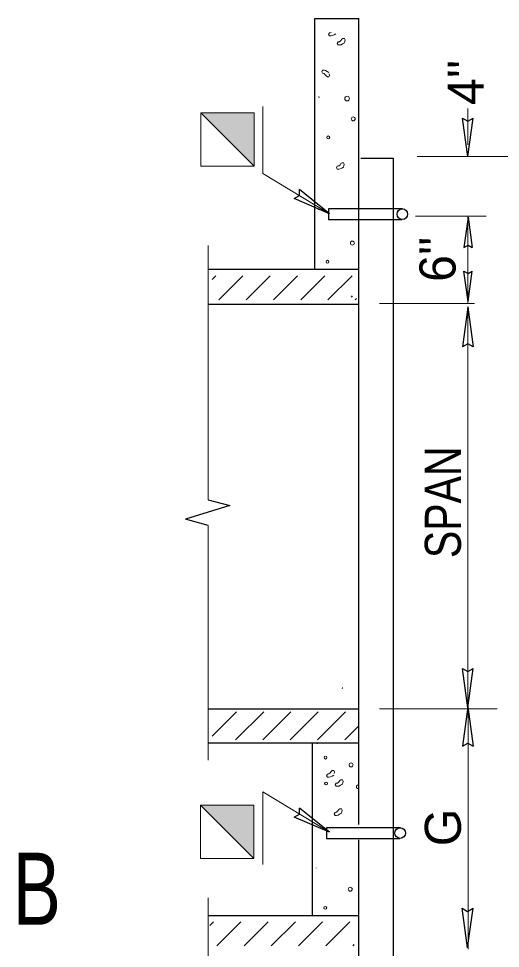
# Model space of a CAD drawing. Extents: x -48 to 160, y -10 to 186.
# Drawn here: x 72.84 to 79.31, y 25.15 to 37.63 of the extents above; entities that cross this region are included whole.
import ezdxf

# ---------------------------------------------------------------- set-up
doc = ezdxf.new("R2010")
doc.units = 0
doc.header["$LTSCALE"] = 0.19
doc.linetypes.add('LONG_DASHED', pattern=[7.5, 6, -1.5])
doc.layers.add('1', color=7, linetype='Continuous', lineweight=13)

msp = doc.modelspace()

# ---------------------------------------------------------------- hatches: boundary and pattern name
at = {"layer": '1'}
for points in [[(76.0057, 35.6495), (75.2883, 36.3668), (76.0057, 36.3668)], [(75.999, 26.3552), (75.2817, 27.0725), (75.999, 27.0725)]]:
    msp.add_hatch(color=256, dxfattribs=at).paths.add_polyline_path(points)

# ---------------------------------------------------------------- linework, layer by layer
at = {"layer": '1', "lineweight": 25}
for p, q in [((76.8161, 37.6305), (77.4078, 37.6305)), ((76.8161, 34.2655), (76.8161, 37.6305)), ((77.4078, 26.8143), (77.4078, 37.6305)), ((78.8703, 35.781), (78.8002, 36.2919)), ((78.8703, 35.781), (78.9405, 36.2919)), ((77.4371, 35.7563), (77.8735, 35.7563)), ((77.8735, 19.1763), (77.8735, 35.7563)), ((77.0138, 35.0097), (76.6131, 35.3345)), ((77.0138, 35.0097), (76.5403, 35.2144)), ((77.9949, 35.0768), (77.0374, 35.0768)), ((78.8733, 34.9667), (78.8173, 34.5579)), ((78.8733, 34.9667), (78.9295, 34.5579)), ((75.3804, 34.2655), (77.4078, 34.2655)), ((78.8733, 33.8321), (78.8173, 34.2408)), ((78.8733, 33.8321), (78.9295, 34.2408)), ((77.3083, 33.8913), (77.3249, 33.908)), ((77.36, 33.8566), (77.3767, 33.8732)), ((75.3804, 33.7997), (77.4078, 33.7997)), ((78.8699, 33.7551), (78.7971, 33.2263)), ((78.8699, 33.7551), (78.9425, 33.2263)), ((75.3842, 30.8289), (75.0818, 30.9096)), ((78.8703, 28.3796), (78.7977, 28.9081)), ((78.8703, 28.3796), (78.9431, 28.9081)), ((75.3804, 28.3678), (77.4078, 28.3678)), ((78.8703, 28.3919), (78.7977, 27.8634)), ((78.8703, 28.3919), (78.9431, 27.8634)), ((75.4392, 27.9978), (75.7666, 28.3252)), ((75.7554, 27.9482), (76.1323, 28.3252)), ((76.1212, 27.9482), (76.4979, 28.3252)), ((76.487, 27.9482), (76.8639, 28.3252)), ((76.8527, 27.9482), (77.2295, 28.3252)), ((77.2186, 27.9482), (77.4034, 28.1332)), ((75.3804, 27.9089), (77.4078, 27.9089)), ((76.7868, 25.5942), (76.7868, 27.9089)), ((77.0138, 26.7091), (76.6131, 27.0338)), ((77.0138, 26.7091), (76.5403, 26.9138)), ((77.9657, 26.7694), (77.0237, 26.7694)), ((77.4078, 22.1935), (77.4078, 26.6072)), ((75.3842, 25.5942), (77.4078, 25.5942)), ((78.8676, 25.16), (78.7949, 25.6885)), ((78.8676, 25.16), (78.9403, 25.6885)), ((77.3307, 25.1853), (77.3474, 25.202))]:
    msp.add_line(p, q, dxfattribs=at)
at = {"layer": '1'}
for p, q in [((76.1183, 36.4496), (76.1183, 35.5518)), ((78.8701, 35.9383), (78.8701, 36.426)), ((78.1917, 35.7794), (80.4466, 35.7794)), ((77.0137, 35.0095), (76.1183, 35.5518)), ((76.8665, 35.062), (76.8653, 35.0669)), ((78.1702, 34.9771), (79.1172, 34.9771)), ((78.8701, 33.8057), (78.8701, 34.9771)), ((75.3842, 31.1717), (75.3842, 34.5836)), ((75.4392, 34.1308), (75.4877, 34.1797)), ((75.5307, 33.8566), (75.8537, 34.1797)), ((75.8967, 33.8566), (76.2198, 34.1797)), ((76.2624, 33.8566), (76.5856, 34.1797)), ((76.6285, 33.8566), (76.9516, 34.1797)), ((76.994, 33.8566), (77.3173, 34.1797)), ((77.6855, 33.8057), (78.9589, 33.8057)), ((78.8701, 28.3796), (78.8701, 33.7642)), ((75.3842, 30.8289), (75.3842, 27.6764)), ((77.6871, 28.3656), (79.2629, 28.3656)), ((78.8743, 28.3366), (78.8743, 25.1412)), ((76.1183, 26.2753), (76.1183, 27.2512)), ((77.0137, 26.7088), (76.1183, 27.2512)), ((76.8372, 26.2272), (76.8361, 26.2322)), ((75.3842, 22.6621), (75.3842, 25.8301)), ((75.4099, 25.4596), (75.4585, 25.5085)), ((75.5015, 25.1853), (75.8245, 25.5085)), ((75.8674, 25.1853), (76.1906, 25.5085)), ((76.2332, 25.1853), (76.5563, 25.5085)), ((76.5992, 25.1853), (76.9223, 25.5085)), ((76.9647, 25.1853), (77.288, 25.5085))]:
    msp.add_line(p, q, dxfattribs=at)
for points in [[(77.0994, 37.4267), (77.0752, 37.4146), (77.0547, 37.4026), (77.0348, 37.3982), (77.0146, 37.3982), (77.0027, 37.4187), (77.0146, 37.4387), (77.0348, 37.4428), (77.0352, 37.4437)], [(77.2154, 37.3045), (77.1908, 37.2923), (77.1709, 37.2802), (77.1507, 37.2762), (77.1307, 37.2762), (77.1186, 37.2962), (77.1307, 37.3165), (77.1507, 37.3205), (77.1669, 37.3366), (77.1792, 37.3528), (77.1952, 37.365), (77.2154, 37.365), (77.2235, 37.3448), (77.2195, 37.3245)], [(77.2196, 37.3238), (77.2148, 37.3049), (77.2143, 37.3042)], [(77.0067, 36.9088), (76.9827, 36.9208), (76.9626, 36.9332), (76.9423, 36.937), (76.9222, 36.937), (76.91, 36.9168), (76.9222, 36.8966), (76.9423, 36.8929), (76.9582, 36.8766), (76.9704, 36.8603), (76.9866, 36.8483), (77.0067, 36.8483), (77.0147, 36.8686), (77.0108, 36.8889)], [(76.8778, 36.5668), (76.8727, 36.5858), (76.8724, 36.5862)], [(77.2042, 35.6358), (77.1799, 35.6238), (77.1599, 35.6118), (77.1397, 35.6076), (77.1194, 35.6076), (77.1074, 35.6279), (77.1194, 35.648), (77.1397, 35.6521), (77.1558, 35.6684), (77.1678, 35.6844), (77.1841, 35.6963), (77.2042, 35.6963), (77.2122, 35.6762), (77.2083, 35.6562)], [(77.2086, 35.6553), (77.2037, 35.6365), (77.2032, 35.6358)], [(77.1903, 28.6526), (77.1856, 28.6337), (77.1851, 28.633)], [(76.8486, 27.8956), (76.8434, 27.9146), (76.8432, 27.915)], [(77.0723, 27.4766), (77.0483, 27.4644), (77.0279, 27.4525), (77.0078, 27.4483), (76.9876, 27.4483), (76.9757, 27.4683), (76.9876, 27.4887), (77.0078, 27.4927), (77.0239, 27.5087), (77.036, 27.5249), (77.0523, 27.5371), (77.0723, 27.5371), (77.0806, 27.5172), (77.0765, 27.4966)], [(77.1883, 27.3543), (77.1642, 27.342), (77.1439, 27.33), (77.1238, 27.326), (77.1037, 27.326), (77.0918, 27.346), (77.1037, 27.3663), (77.1238, 27.3703), (77.14, 27.3866), (77.1523, 27.4026), (77.1683, 27.4148), (77.1883, 27.4148), (77.1965, 27.3945), (77.1927, 27.3744)], [(77.1927, 27.3735), (77.1878, 27.3547), (77.1872, 27.354)], [(77.1749, 26.9646), (77.1507, 26.9525), (77.1307, 26.9405), (77.1104, 26.9363), (77.0902, 26.9363), (77.0782, 26.9567), (77.0902, 26.9767), (77.1104, 26.9808), (77.1266, 26.9972), (77.1386, 27.0132), (77.1548, 27.0251), (77.1749, 27.0251), (77.183, 27.0049), (77.1791, 26.9849)], [(77.1793, 26.9841), (77.1745, 26.9652), (77.174, 26.9646)]]:
    msp.add_lwpolyline(points, dxfattribs=at)
at = {"layer": '1', "linetype": 'LONG_DASHED'}
for points in [[(76.0057, 35.6495), (75.2883, 36.3668), (76.0057, 36.3668)], [(75.999, 26.3552), (75.2817, 27.0725), (75.999, 27.0725)]]:
    msp.add_lwpolyline(points, close=True, dxfattribs=at)
at = {"layer": '1'}
for points in [[(76.0057, 35.6495), (76.0057, 36.3668), (75.2883, 36.3668), (75.2883, 35.6495)], [(75.999, 26.3552), (75.999, 27.0725), (75.2817, 27.0725), (75.2817, 26.3552)]]:
    msp.add_lwpolyline(points, close=True, dxfattribs=at)
at = {"layer": '1', "lineweight": 25}
for points in [[(78.8002, 36.2919), (78.8711, 36.2524), (78.9405, 36.2919)], [(76.5403, 35.2144), (76.6109, 35.2546), (76.6131, 35.3345)], [(77.076, 35.0768), (77.0018, 35.0768), (77.0018, 34.9353), (77.9867, 34.9353)], [(78.8173, 34.5579), (78.8739, 34.5895), (78.9295, 34.5579)], [(78.8173, 34.2408), (78.8739, 34.2092), (78.9295, 34.2408)], [(78.9425, 33.2263), (78.869, 33.2673), (78.7971, 33.2263)], [(75.3842, 31.1717), (75.6771, 31.0936), (75.0818, 30.9096)], [(78.7977, 28.9081), (78.8712, 28.8672), (78.9431, 28.9081)], [(78.7977, 27.8634), (78.8712, 27.9043), (78.9431, 27.8634)], [(76.5403, 26.9138), (76.6109, 26.9539), (76.6131, 27.0338)], [(77.0468, 26.7694), (76.9726, 26.7694), (76.9726, 26.6279), (77.9574, 26.6279)], [(78.7949, 25.6885), (78.8684, 25.6476), (78.9403, 25.6885)]]:
    msp.add_lwpolyline(points, dxfattribs=at)
at = {"layer": '1'}
for centre, radius in [((77.2509, 36.5569), 0.0309), ((77.3328, 36.285), 0.0267), ((76.9982, 36.0354), 0.0194), ((77.3217, 34.6166), 0.0267), ((76.9602, 27.7117), 0.0194), ((77.3035, 27.6138), 0.0267), ((76.969, 27.3641), 0.0194), ((77.2924, 25.9453), 0.0267)]:
    msp.add_circle(centre, radius, dxfattribs=at)
at = {"layer": '1', "lineweight": 25}
for centre in [(77.9921, 35.006), (77.9628, 26.6986)]:
    msp.add_circle(centre, 0.071, dxfattribs=at)
at = {"layer": '1'}
for centre, radius, start, end in [((76.9871, 34.3669), 0.0194, 274.15674, 265.84326), ((77.4019, 27.3185), 0.0267, 86.80557, 273.19443), ((76.9579, 25.6957), 0.0194, 274.15674, 265.84326)]:
    msp.add_arc(centre, radius, start, end, dxfattribs=at)

# ---------------------------------------------------------------- texts
for s, p in [("4''", (79.0825, 36.4708)), ("6''", (78.7057, 34.0968)), ('G', (78.7779, 26.5221))]:
    msp.add_text(s, height=0.484, rotation=90, dxfattribs=at).set_placement(p)
at = {"layer": '1', "width": 0.85}
msp.add_text('SPAN', height=0.484, rotation=90, dxfattribs=at).set_placement((78.7776, 30.3893))
at = {"layer": '1', "width": 0.75}
msp.add_text('B', height=0.9679, dxfattribs=at).set_placement((72.7631, 25.4679))

doc.saveas('drawing.dxf')
